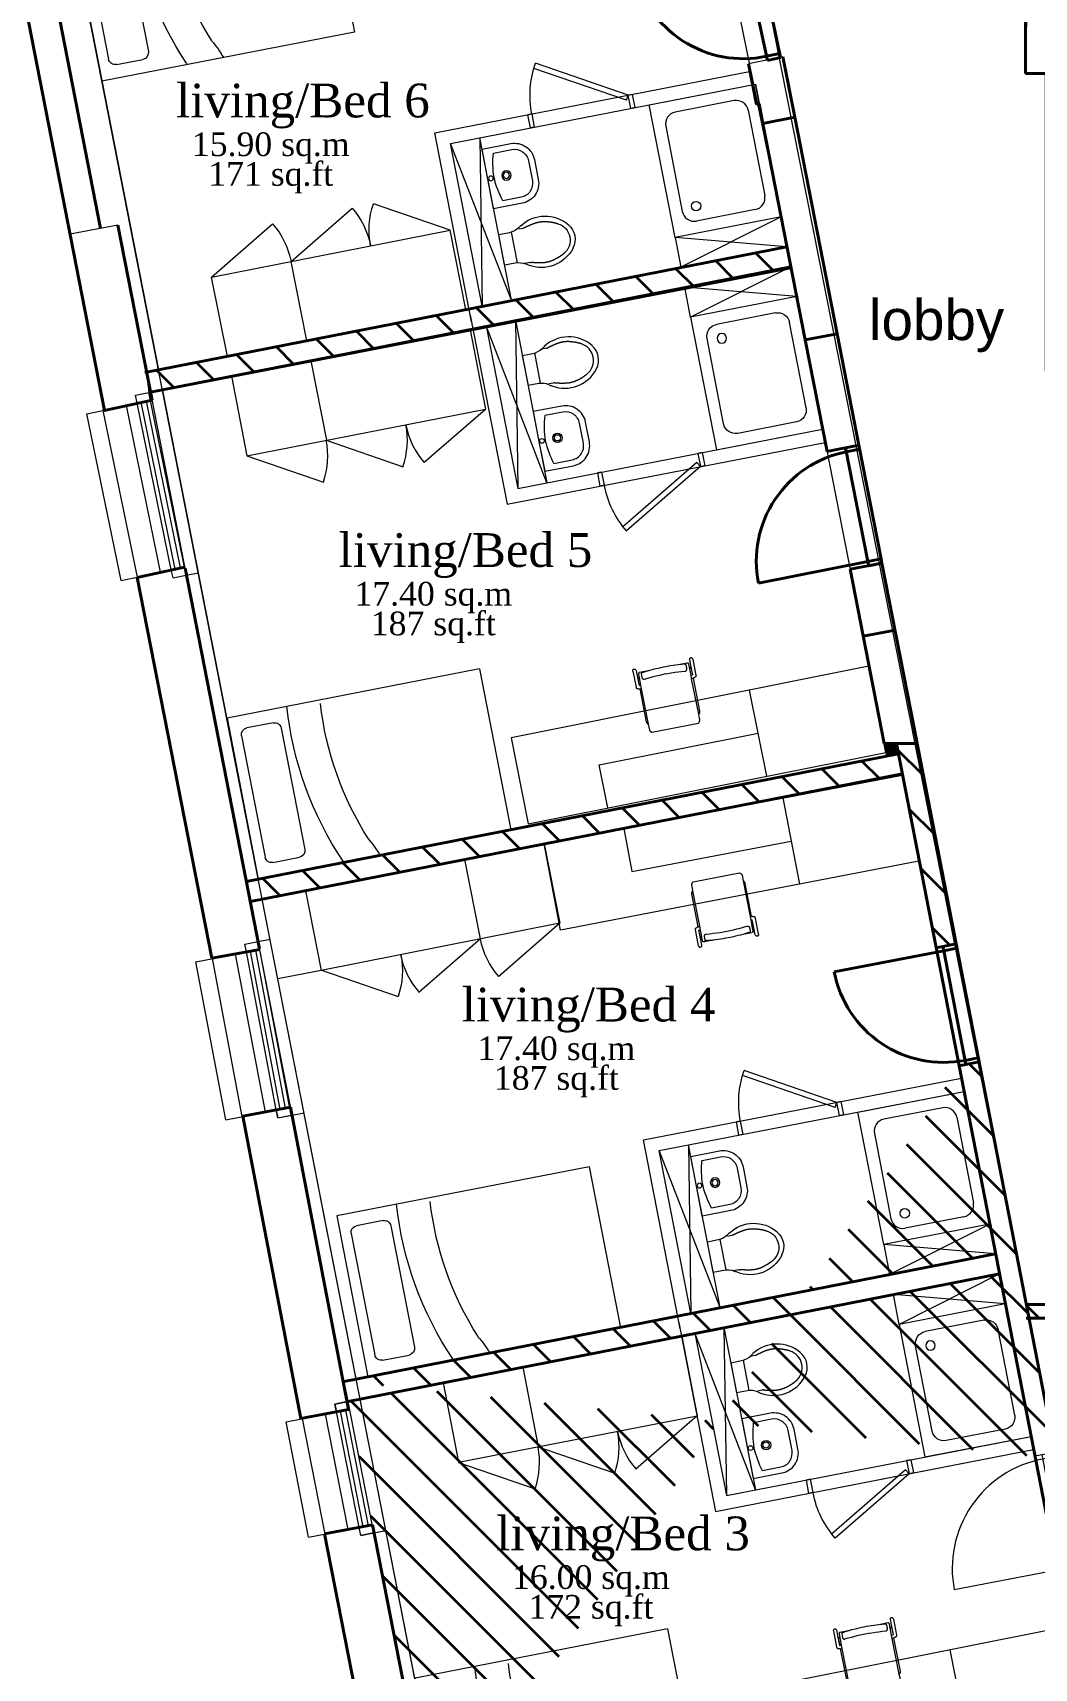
# Model space of a CAD drawing. Header units: millimetres. Extents: x -159872 to 386485, y -250577 to 158966.
# Drawn here: x 114507 to 121921, y 2117 to 14224 of the extents above; entities that cross this region are included whole.
import ezdxf

# ---------------------------------------------------------------- set-up
doc = ezdxf.new("R2010")
doc.units = ezdxf.units.MM
for name, color, linetype, lineweight in [('LDS-equipment-kitchen equipment', 3, 'Continuous', 13), ('LDS-ffe-furniture-loose', 5, 'Continuous', 13), ('LDS-hatch', 253, 'Continuous', 9), ('LDS-hatch_Hatch', 7, 'Continuous', 5), ('LDS-services-sanitary', 5, 'Continuous', 13), ('LDS-struct-extg-doors windows', 7, 'Continuous', 9), ('LDS-struct-extg-walls', 1, 'Continuous', 40), ('LDS-text-1-50', 7, 'Continuous', 9)]:
    doc.layers.add(name, color=color, linetype=linetype, lineweight=lineweight)
doc.styles.add('Arial', font='Arial.ttf')
doc.styles.add('Times New Roman', font='Times New Roman.ttf')

# ---------------------------------------------------------------- blocks, each defined once
blk = doc.blocks.new('DOOR890R')
at = {"layer": 'LDS-struct-extg-walls'}
blk.add_line((858, 100), (858, 926), dxfattribs=at)
at = {"layer": 'LDS-struct-extg-walls', "color": 4}
for p, q in [((0, 0), (0, 100)), ((0, 100), (858, 100)), ((0, 0), (858, 0)), ((31, 0), (31, 100)), ((31, 0), (62, 0)), ((858, 0), (858, 100)), ((890, 100), (858, 100)), ((890, 0), (890, 100)), ((890, 0), (858, 0))]:
    blk.add_line(p, q, dxfattribs=at)
blk.add_arc((857, 100), 826, 89.9412, 180, dxfattribs=at)
blk = doc.blocks.new('1000 X800 SHOWER')
at = {"layer": 'LDS-services-sanitary'}
for p, q in [((178, 911), (622, 911)), ((89, 178), (89, 822)), ((711, 178), (711, 822)), ((178, 89), (622, 89))]:
    blk.add_line(p, q, dxfattribs=at)
at = {"layer": 'LDS-services-sanitary', "flags": 128}
blk.add_lwpolyline([(800, 0), (0, 0), (0, 1000), (800, 1000)], close=True, dxfattribs=at)
at = {"layer": 'LDS-services-sanitary'}
blk.add_circle((603, 802), 35, dxfattribs=at)
for centre, start, end in [((178, 822), 90, 180), ((622, 822), 0, 90), ((178, 178), 180, 270), ((622, 178), 270, 0)]:
    blk.add_arc(centre, 88.8, start, end, dxfattribs=at)
blk = doc.blocks.new('WC1')
at = {"layer": 'LDS-equipment-kitchen equipment'}
for p, q in [((-18, 139), (-18, 98)), ((242, 105), (242, 139)), ((228, 45), (-1, 45)), ((0, -50), (0, 31)), ((0, -50), (0, 31)), ((227, 31), (227, -50)), ((227, 31), (227, -50)), ((0, -50), (227, -50))]:
    blk.add_line(p, q, dxfattribs=at)
for centre, radius, start, end in [((114, 364), 138, 50.8108, 129.1892), ((189, 264), 264, 128.1188, 212.0944), ((112, 336), 128, 28.2722, 151.7278), ((39, 264), 264, 327.9056, 51.8812), ((235, 282), 312, 210.4324, 214.5028), ((-49, 139), 30.6, 359.9576, 16.2225), ((273, 139), 30.7, 163.7994, 180.0206), ((-6, 282), 312, 325.4972, 329.5676), ((-132, 31), 132, 0, 33.8429), ((-132, 31), 132, 0, 33.8429), ((360, 31), 132, 146.1572, 180), ((360, 31), 132, 146.1572, 180)]:
    blk.add_arc(centre, radius, start, end, dxfattribs=at)
for points in [[(-1, 397), (-6, 388), (-10, 379), (-14, 370), (-18, 360), (-22, 351), (-25, 341), (-28, 331), (-31, 322), (-34, 312), (-36, 302), (-38, 293), (-39, 283), (-40, 274), (-40, 264), (-40, 254), (-40, 243), (-38, 232), (-37, 221), (-35, 209), (-32, 197), (-29, 184), (-26, 172), (-23, 160), (-20, 148)], [(243, 148), (247, 160), (250, 172), (253, 184), (256, 197), (258, 209), (260, 221), (262, 232), (263, 243), (264, 254), (264, 264), (263, 274), (262, 283), (261, 293), (259, 302), (257, 312), (255, 322), (252, 331), (249, 341), (246, 351), (242, 360), (238, 370), (234, 379), (229, 388), (225, 397)]]:
    blk.add_open_spline(points, degree=2, dxfattribs=at)
blk = doc.blocks.new('BASIN-4')
at = {"layer": 'LDS-services-sanitary'}
for p, q in [((0, 0), (225, 0)), ((225, 0), (450, 0))]:
    blk.add_line(p, q, dxfattribs=at)
at = {"layer": 'LDS-services-sanitary', "flags": 128}
for points in [[(450, 0), (450, 216, 0.414214), (300, 366), (150, 366, 0.414214), (0, 216), (0, 0)], [(405, 77), (405, 216, 0.414214), (300, 321), (150, 321, 0.414214), (45, 216), (45, 79)]]:
    blk.add_lwpolyline(points, format="xyb", dxfattribs=at)
at = {"layer": 'LDS-services-sanitary'}
for centre, radius in [((225, 140), 35), ((225, 140), 23), ((225, 23), 17.5)]:
    blk.add_circle(centre, radius, dxfattribs=at)
for centre, start, end in [((254, 747), 252.6405, 267.9769), ((204, 747), 272.0231, 286.6499)]:
    blk.add_arc(centre, 700, start, end, dxfattribs=at)
blk = doc.blocks.new('DOOR790L-PART OPEN')
at = {"layer": 'LDS-struct-extg-doors windows', "color": 4}
for p, q in [((0, 790), (-100, 790)), ((-100, 758), (-100, 790)), ((0, 758), (-100, 758)), ((0, 758), (0, 790)), ((-100, 32), (-463, 661)), ((-65, 52), (-428, 681)), ((-65, 52), (-100, 32)), ((0, 32), (-100, 32)), ((-100, 0), (-100, 32)), ((0, 0), (-100, 0)), ((0, 0), (0, 32))]:
    blk.add_line(p, q, dxfattribs=at)
blk.add_arc((-100, 33), 726, 90, 120.0282, dxfattribs=at)
blk = doc.blocks.new('DOOR890L')
at = {"layer": 'LDS-struct-extg-doors windows'}
blk.add_line((32, 100), (32, 926), dxfattribs=at)
at = {"layer": 'LDS-struct-extg-doors windows', "color": 4}
for p, q in [((0, 0), (0, 100)), ((0, 100), (32, 100)), ((0, 0), (32, 0)), ((32, 0), (32, 100)), ((890, 100), (32, 100)), ((890, 0), (32, 0)), ((859, 0), (828, 0)), ((859, 0), (859, 100)), ((890, 0), (890, 100))]:
    blk.add_line(p, q, dxfattribs=at)
blk.add_arc((33, 100), 826, 0, 90.0588, dxfattribs=at)
blk = doc.blocks.new('F-sbed')
at = {"layer": 'LDS-ffe-furniture-loose', "linetype": 'Continuous'}
for p, q in [((1905, 14), (0, 14)), ((0, -1200), (0, 14)), ((1905, -1200), (1905, 14)), ((130, -86), (330, -86)), ((80, -1050), (80, -136)), ((380, -1050), (380, -136)), ((1905, -1200), (0, -1200)), ((330, -1100), (130, -1100))]:
    blk.add_line(p, q, dxfattribs=at)
for centre, radius, start, end in [((3008, -987), 2566, 157.2949, 184.7696), ((190, 268), 521, 329.6191, 330.8848), ((190, 268), 771, 329.6191, 340.7991), ((130, -136), 50, 90, 180), ((330, -136), 50, 0, 90), ((3043, -987), 2351, 158.4388, 184.5383), ((130, -1050), 50, 180, 270), ((330, -1050), 50, 270, 0)]:
    blk.add_arc(centre, radius, start, end, dxfattribs=at)
blk = doc.blocks.new('OFFICE CHAIR')
at = {"layer": 'LDS-ffe-furniture-loose'}
for p, q in [((-12, 20), (108, 349)), ((108, 349), (111, 353)), ((111, 353), (114, 354)), ((114, 354), (117, 355)), ((117, 355), (120, 356)), ((120, 356), (123, 356)), ((123, 356), (126, 356)), ((126, 356), (128, 356)), ((128, 356), (131, 356)), ((131, 356), (134, 356)), ((134, 356), (137, 355)), ((137, 355), (140, 354)), ((140, 354), (143, 353)), ((143, 353), (145, 352)), ((145, 352), (172, 342)), ((174, 343), (172, 342)), ((172, 342), (424, 250)), ((176, 344), (174, 343)), ((178, 345), (176, 344)), ((180, 345), (178, 345)), ((182, 346), (180, 345)), ((184, 346), (182, 346)), ((186, 346), (184, 346)), ((188, 346), (186, 346)), ((190, 346), (188, 346)), ((192, 346), (190, 346)), ((194, 345), (192, 346)), ((196, 345), (194, 345)), ((429, 260), (196, 345)), ((425, 252), (424, 250)), ((424, 250), (449, 242)), ((426, 254), (425, 252)), ((427, 256), (426, 254)), ((428, 258), (427, 256)), ((429, 260), (428, 258)), ((430, 261), (429, 260)), ((431, 263), (430, 261)), ((433, 265), (431, 263)), ((434, 266), (433, 265)), ((435, 268), (434, 266)), ((437, 269), (435, 268)), ((438, 271), (437, 269)), ((439, 272), (438, 271)), ((440, 274), (439, 272)), ((441, 275), (440, 274)), ((442, 276), (441, 275)), ((443, 277), (442, 276)), ((445, 278), (443, 277)), ((446, 279), (445, 278)), ((448, 279), (446, 279)), ((449, 279), (448, 279)), ((451, 279), (449, 279)), ((449, 242), (453, 252)), ((452, 279), (451, 279)), ((454, 278), (452, 279)), ((453, 252), (453, 252)), ((486, 240), (453, 252)), ((511, 231), (453, 252)), ((569, 237), (454, 278)), ((449, 242), (528, 213)), ((453, 120), (460, 144)), ((460, 144), (467, 169)), ((467, 169), (473, 194)), ((473, 194), (474, 196)), ((474, 196), (475, 198)), ((475, 198), (476, 199)), ((476, 199), (477, 201)), ((477, 201), (479, 202)), ((479, 202), (481, 203)), ((481, 203), (482, 204)), ((482, 204), (484, 205)), ((484, 205), (487, 205)), ((487, 240), (486, 240)), ((487, 205), (489, 205)), ((489, 205), (491, 205)), ((491, 205), (493, 204)), ((493, 204), (495, 203)), ((496, 225), (495, 225)), ((495, 203), (497, 203)), ((497, 225), (496, 225)), ((499, 226), (497, 225)), ((497, 203), (500, 202)), ((500, 226), (499, 226)), ((502, 227), (500, 226)), ((500, 202), (502, 201)), ((503, 227), (502, 227)), ((502, 201), (504, 200)), ((504, 228), (503, 227)), ((506, 228), (504, 228)), ((504, 200), (506, 199)), ((507, 229), (506, 228)), ((506, 199), (509, 199)), ((511, 136), (506, 118)), ((508, 230), (507, 229)), ((510, 230), (508, 230)), ((509, 199), (511, 198)), ((511, 231), (510, 230)), ((561, 213), (511, 231)), ((534, 200), (511, 136)), ((511, 198), (513, 197)), ((523, 188), (511, 136)), ((513, 197), (515, 196)), ((515, 196), (518, 195)), ((518, 195), (520, 195)), ((520, 195), (520, 194)), ((520, 194), (521, 194)), ((521, 194), (521, 194)), ((521, 194), (522, 193)), ((522, 193), (522, 193)), ((522, 193), (523, 192)), ((523, 192), (523, 191)), ((523, 191), (523, 191)), ((523, 191), (523, 190)), ((523, 190), (523, 189)), ((523, 189), (523, 189)), ((523, 189), (523, 188)), ((528, 213), (529, 212)), ((529, 212), (530, 212)), ((530, 212), (531, 211)), ((531, 211), (532, 210)), ((532, 210), (533, 209)), ((533, 209), (534, 208)), ((534, 208), (534, 206)), ((534, 206), (535, 205)), ((535, 203), (534, 201)), ((534, 201), (534, 200)), ((535, 205), (535, 204)), ((535, 204), (535, 203)), ((564, 213), (561, 213)), ((567, 213), (564, 213)), ((570, 214), (567, 213)), ((569, 237), (572, 235)), ((573, 216), (570, 214)), ((572, 235), (574, 233)), ((575, 218), (573, 216)), ((574, 233), (576, 230)), ((576, 221), (575, 218)), ((576, 230), (577, 227)), ((577, 224), (576, 221)), ((577, 227), (577, 224)), ((-11, 15), (-12, 20)), ((-10, 14), (-11, 15)), ((-10, 12), (-10, 14)), ((-9, 11), (-10, 12)), ((-8, 10), (-9, 11)), ((-7, 8), (-8, 10)), ((-6, 7), (-7, 8)), ((-5, 6), (-6, 7)), ((-4, 5), (-5, 6)), ((-3, 3), (-4, 5)), ((-2, 2), (-3, 3)), ((-1, 1), (-2, 2)), ((0, 0), (-1, 1)), ((43, -16), (0, 0)), ((411, -1), (420, 23)), ((420, 23), (429, 47)), ((429, 47), (437, 71)), ((437, 71), (445, 95)), ((445, 95), (453, 120)), ((470, 12), (463, -6)), ((476, 29), (470, 12)), ((483, 47), (476, 29)), ((489, 65), (483, 47)), ((495, 83), (489, 65)), ((500, 101), (495, 83)), ((506, 118), (500, 101)), ((44, -18), (43, -16)), ((295, -107), (43, -16)), ((44, -19), (44, -18)), ((45, -21), (44, -19)), ((46, -23), (45, -21)), ((48, -25), (46, -23)), ((49, -26), (48, -25)), ((50, -28), (49, -26)), ((52, -29), (50, -28)), ((54, -30), (52, -29)), ((55, -31), (54, -30)), ((57, -32), (55, -31)), ((59, -33), (57, -32)), ((292, -118), (59, -33)), ((292, -119), (293, -117)), ((292, -121), (292, -119)), ((293, -113), (294, -111)), ((293, -115), (293, -113)), ((293, -117), (293, -115)), ((294, -109), (295, -107)), ((294, -111), (294, -109)), ((319, -116), (295, -107)), ((316, -126), (319, -116)), ((399, -144), (319, -116)), ((367, -99), (368, -97)), ((367, -101), (367, -99)), ((367, -103), (367, -101)), ((367, -105), (367, -103)), ((368, -107), (367, -105)), ((368, -97), (369, -95)), ((369, -109), (368, -107)), ((369, -95), (380, -72)), ((370, -110), (369, -109)), ((372, -112), (370, -110)), ((373, -113), (372, -112)), ((375, -114), (373, -113)), ((377, -115), (375, -114)), ((404, -125), (377, -115)), ((380, -72), (390, -48)), ((390, -48), (401, -25)), ((401, -25), (411, -1)), ((412, -118), (410, -122)), ((434, -75), (411, -139)), ((415, -114), (412, -118)), ((417, -111), (415, -114)), ((419, -107), (417, -111)), ((421, -103), (419, -107)), ((423, -99), (421, -103)), ((425, -95), (423, -99)), ((427, -91), (425, -95)), ((429, -87), (427, -91)), ((431, -83), (429, -87)), ((433, -79), (431, -83)), ((434, -75), (433, -79)), ((442, -58), (434, -75)), ((449, -41), (442, -58)), ((456, -23), (449, -41)), ((463, -6), (456, -23)), ((292, -123), (292, -121)), ((292, -125), (292, -123)), ((292, -127), (292, -125)), ((292, -129), (292, -127)), ((292, -132), (292, -129)), ((292, -133), (292, -132)), ((292, -135), (292, -133)), ((292, -136), (292, -135)), ((292, -138), (292, -136)), ((292, -139), (292, -138)), ((293, -141), (292, -139)), ((293, -142), (293, -141)), ((294, -144), (293, -142)), ((296, -145), (294, -144)), ((297, -146), (296, -145)), ((298, -147), (297, -146)), ((300, -147), (298, -147)), ((415, -189), (300, -147)), ((316, -126), (315, -127)), ((373, -148), (315, -127)), ((349, -138), (316, -126)), ((350, -139), (349, -138)), ((366, -133), (365, -132)), ((367, -135), (366, -133)), ((368, -136), (367, -135)), ((369, -137), (368, -136)), ((369, -138), (369, -137)), ((370, -140), (369, -138)), ((371, -141), (370, -140)), ((371, -142), (371, -141)), ((372, -143), (371, -142)), ((373, -145), (372, -143)), ((373, -146), (373, -145)), ((373, -148), (373, -146)), ((423, -166), (373, -148)), ((400, -145), (399, -144)), ((401, -145), (400, -145)), ((403, -145), (401, -145)), ((404, -145), (403, -145)), ((405, -125), (404, -125)), ((405, -145), (404, -145)), ((406, -125), (405, -125)), ((405, -125), (405, -125)), ((406, -144), (405, -145)), ((407, -125), (406, -125)), ((406, -125), (406, -125)), ((407, -143), (406, -144)), ((408, -125), (407, -125)), ((408, -143), (407, -143)), ((409, -124), (408, -125)), ((408, -125), (408, -125)), ((409, -142), (408, -143)), ((410, -123), (409, -124)), ((409, -124), (409, -124)), ((410, -141), (409, -142)), ((410, -122), (410, -123)), ((410, -123), (410, -123)), ((411, -140), (410, -141)), ((411, -139), (411, -140)), ((415, -189), (418, -190)), ((418, -190), (421, -190)), ((421, -190), (424, -189)), ((426, -167), (423, -166)), ((424, -189), (427, -187)), ((428, -169), (426, -167)), ((427, -187), (429, -184)), ((430, -172), (428, -169)), ((429, -184), (431, -182)), ((431, -175), (430, -172)), ((431, -178), (431, -175)), ((431, -182), (431, -178))]:
    blk.add_line(p, q, dxfattribs=at)
blk = doc.blocks.new('Student Desk-Wardrob')
at = {"layer": 'LDS-ffe-furniture-loose'}
for p, q in [((1800, 650), (1800, 0)), ((2700, 650), (2700, 0))]:
    blk.add_line(p, q, dxfattribs=at)
at = {"layer": 'LDS-ffe-furniture-loose', "flags": 128}
for points in [[(2700, 0), (0, 0), (0, 650), (2700, 650)], [(600, 650), (600, 325), (1800, 325)]]:
    blk.add_lwpolyline(points, dxfattribs=at)
at = {"layer": 'LDS-ffe-furniture-loose', "rotation": 290.0000000000001}
blk.add_blockref('OFFICE CHAIR', (1016, 147), dxfattribs=at)
blk = doc.blocks.new('Student kitchen-units-1')
at = {"layer": 'LDS-ffe-furniture-loose'}
for p, q in [((1, 600), (1801, 600)), ((1, 600), (1, 0)), ((601, 600), (601, 0)), ((1801, 600), (1801, 0)), ((1, 0), (1801, 0))]:
    blk.add_line(p, q, dxfattribs=at)
at = {"layer": 'LDS-ffe-furniture-loose', "linetype": 'Continuous'}
for p, q in [((0, 0), (520, -300)), ((600, 0), (1120, -300)), ((1800, 0), (1280, -300))]:
    blk.add_line(p, q, dxfattribs=at)
for centre, start, end in [((1, 0), 329.971, 0), ((601, -1), 329.971, 0), ((1799, -1), 180, 210.029)]:
    blk.add_arc(centre, 599, start, end, dxfattribs=at)

msp = doc.modelspace()

# ---------------------------------------------------------------- hatches: boundary and pattern name
at = {"layer": 'LDS-hatch_Hatch', "linetype": 'Continuous', "lineweight": 35}
h = msp.add_hatch(dxfattribs=at)
h.set_pattern_fill('ANSI31_2', color=5, scale=4, angle=270, style=0, pattern_type=2)
h.set_pattern_definition([(315, (-418422.87, 144288.27), (176.7767, 176.7767), [])])
h.paths.add_polyline_path([(115350.59029, 11711.61056), (115366.76374, 11560.90958), (120119.57187, 12491.68473), (120092.02233, 12633.41013), (115350.59029, 11711.61056)])
at = {"layer": 'LDS-hatch_Hatch', "linetype": 'Continuous', "lineweight": 25}
h = msp.add_hatch(dxfattribs=at)
h.set_pattern_fill('ANSI31_6', color=254, style=0, pattern_type=2)
h.set_pattern_definition([(45, (1473.34678, -122496.96909), (-0.08838834765, 0.08838834765), [])])
h.paths.add_polyline_path([(120898.44338, 8962.98919), (120810.61111, 8962.98919), (120828.81984, 8870.01014), (120913.43122, 8886.45692)])
at = {"layer": 'LDS-hatch_Hatch', "linetype": 'Continuous', "lineweight": 35}
h = msp.add_hatch(dxfattribs=at)
h.set_pattern_fill('ANSI31_2', color=5, scale=4, angle=270, style=0, pattern_type=2)
h.set_pattern_definition([(315, (-415037.25, 140397.54), (176.7767, 176.7767), [])])
h.paths.add_polyline_path([(120900.99183, 8962.98919), (121054.81389, 8962.98919), (121342.95386, 7478.887), (121194.76855, 7449.86685), (120898.44338, 8962.98919)])
h = msp.add_hatch(dxfattribs=at)
h.set_pattern_fill('ANSI31_2', color=5, scale=4, angle=270, style=0, pattern_type=2)
h.set_pattern_definition([(315, (-417641.23, 140531.33), (176.7767, 176.7767), [])])
h.paths.add_polyline_path([(116089.27251, 7941.70596), (116118.29263, 7793.52083), (120944.56034, 8738.68207), (120915.74827, 8886.90731), (116088.89142, 7941.63069)])
h = msp.add_hatch(dxfattribs=at)
h.set_pattern_fill('ANSI31_2', color=5, scale=4, angle=270, style=0, pattern_type=2)
h.set_pattern_definition([(315, (-416514.27, 135837.33), (176.7767, 176.7767), [])])
h.paths.add_polyline_path([(121367.41043, 6577.06325), (121512.71919, 6605.52006), (122074.16854, 3714.96715), (121925.93883, 3686.1756), (116813.85589, 4240.18968), (121632.63231, 5183.88386), (121661.44387, 5035.66122), (116842.71525, 4092.82614), (117480.69764, 835.10214), (122307.67627, 1791.2778), (122442.72321, 1817.50877), (122473.50928, 1659.0105), (117509.71775, 686.91701), (117480.88155, 835.26642)])
h = msp.add_hatch(dxfattribs=at)
h.set_pattern_fill('ANSI31_2', color=5, scale=4, angle=270, style=0, pattern_type=2)
h.set_pattern_definition([(315, (-414043.1, 136949.79), (176.7767, 176.7767), [])])
h.paths.add_polyline_path([(121861.73129, 4808.67419), (121881.15489, 4708.67419), (122365.33241, 4708.67419), (122367.94711, 4808.67419)])

# ---------------------------------------------------------------- linework, layer by layer
at = {"layer": 'LDS-ffe-furniture-loose'}
msp.add_line((116642.51433, 7282.62721), (116321.7445, 7219.80865), dxfattribs=at)
at = {"layer": 'LDS-hatch'}
for p, q in [((115137.72862, 12798.54402), (114783.90015, 12732.11145)), ((115643.70647, 10208.98768), (115733.14241, 10226.50277)), ((116176.33286, 7497.15056), (116264.2739, 7514.37267)), ((116427.53909, 6211.21605), (116516.08415, 6228.55644)), ((116842.71525, 4092.82614), (116930.95476, 4110.10669)), ((117033.25256, 3119.01049), (117121.65744, 3136.32343))]:
    msp.add_line(p, q, dxfattribs=at)
at = {"layer": 'LDS-hatch', "flags": 128}
for points in [[(119806.40895, 15193.84387), (121884.80802, 15586.26532), (121856.97831, 13922.0298), (122002.68469, 13922.0298), (122002.68469, 11723.29648), (122459.89702, 11719.31105), (122447.55836, 10303.8095), (122452.36254, 10323.95636), (122452.36254, 9235.13762), (122712.89576, 9227.31208), (122713.19063, 9401.44541), (122443.20089, 9401.44541), (122443.20089, 9191.40902), (122165.64005, 9191.40902), (122775.17291, 6053.30411), (123562.51343, 6053.30411), (123555.71004, 4517.50324), (122666.01479, 4540.79178), (122672.81818, 4800.70275), (121861.73129, 4808.67419), (119806.40895, 15193.84387)], [(115350.59029, 11711.61056), (115366.76374, 11560.90958), (120119.57187, 12491.68473), (120092.02233, 12633.41013), (115350.59029, 11711.61056)], [(120900.99183, 8962.98919), (121054.81389, 8962.98919), (121342.95386, 7478.887), (121194.76855, 7449.86685), (120898.44338, 8962.98919)], [(116089.27251, 7941.70596), (116118.29263, 7793.52083), (120944.56034, 8738.68207), (120915.74827, 8886.90731), (116088.89142, 7941.63069)], [(121367.41043, 6577.06325), (121512.71919, 6605.52006), (122074.16854, 3714.96715), (121925.93883, 3686.1756), (121360.07762, 6575.62721)], [(116321.60565, 6190.88496), (116427.53909, 6211.21605), (116834.57476, 4090.39095), (116744.71329, 4072.92365), (116756.02453, 4014.73236), (116491.98814, 3965.37781), (116062.24844, 6204.49395), (116310.15711, 6249.78259), (116321.60565, 6190.88496)], [(116813.85589, 4240.18968), (121632.63231, 5183.88386), (121661.44387, 5035.66122), (116842.71525, 4092.82614), (116813.85603, 4240.18971)], [(117820.31083, -2772.68297), (117903.60972, -2743.83138), (117961.50569, -2910.98581), (118195.3278, -2814.44501), (117033.25256, 3119.01049), (116935.08984, 3099.92959), (116923.6413, 3158.82722), (116668.488, 3108.85879), (117820.31083, -2772.68297)]]:
    msp.add_lwpolyline(points, dxfattribs=at)
at = {"layer": 'LDS-services-sanitary'}
for p, q in [((117483.82067, 13482.97229), (119825.85489, 13938.21762)), ((117601.06429, 13403.89047), (119856.81073, 13842.36316)), ((120090.55175, 12639.86986), (119856.81073, 13842.36316)), ((117755.72349, 12084.15355), (117483.82067, 13482.97229)), ((118050.76329, 12243.37515), (117817.02227, 13445.86845)), ((117817.02227, 13445.86845), (117834.80531, 12201.39717)), ((117834.80531, 12201.39717), (117601.06429, 13403.89047)), ((118050.76329, 12243.37515), (117601.06429, 13403.89047)), ((120047.61973, 12860.73598), (119305.22056, 12487.21694)), ((117834.80531, 12201.39717), (120090.55175, 12639.86986)), ((119262.28853, 12708.08306), (119305.22056, 12487.21694)), ((120090.55175, 12639.86986), (119262.28853, 12708.08306)), ((117863.82542, 12053.21204), (120119.57187, 12491.68473)), ((120119.57187, 12491.68473), (119377.1727, 12118.1657)), ((120119.57187, 12491.68473), (120353.31289, 11289.19143)), ((119377.1727, 12118.1657), (119334.24067, 12339.03181)), ((120162.50389, 12270.81862), (119334.24067, 12339.03181)), ((117746.5818, 12132.29386), (118018.48462, 10733.47512)), ((117863.82542, 12053.21204), (118097.56644, 10850.71874)), ((118313.52442, 10892.69672), (117863.82542, 12053.21204)), ((118079.7834, 12095.19002), (118313.52442, 10892.69672)), ((118079.7834, 12095.19002), (118097.56644, 10850.71874)), ((118097.56644, 10850.71874), (120353.31289, 11289.19143)), ((118018.48462, 10733.47512), (120374.21882, 11191.38346)), ((119028.21107, 6027.43864), (121382.30114, 6485.02739)), ((119145.45469, 5948.35682), (121401.20113, 6386.82951)), ((121634.94215, 5184.33621), (121401.20113, 6386.82951)), ((119300.11389, 4628.6199), (119028.21107, 6027.43864)), ((119379.19571, 4745.86352), (119145.45469, 5948.35682)), ((119595.15369, 4787.8415), (119145.45469, 5948.35682)), ((119595.15369, 4787.8415), (119361.41267, 5990.3348)), ((119361.41267, 5990.3348), (119379.19571, 4745.86352)), ((121592.01013, 5405.20233), (120849.61096, 5031.68329)), ((120806.67893, 5252.54941), (120849.61096, 5031.68329)), ((121634.94215, 5184.33621), (120806.67893, 5252.54941)), ((119379.19571, 4745.86352), (121634.94215, 5184.33621)), ((119407.98728, 4597.63363), (121663.73373, 5036.10632)), ((121663.73373, 5036.10632), (120921.33456, 4662.58729)), ((121663.73373, 5036.10632), (121897.47475, 3833.61302)), ((120921.33456, 4662.58729), (120878.40253, 4883.4534)), ((121706.66575, 4815.24021), (120878.40253, 4883.4534)), ((119290.74367, 4676.71545), (119562.64648, 3277.89671)), ((119623.94526, 4639.61161), (119857.68628, 3437.11831)), ((119623.94526, 4639.61161), (119641.7283, 3395.14033)), ((119407.98728, 4597.63363), (119641.7283, 3395.14033)), ((119857.68628, 3437.11831), (119407.98728, 4597.63363)), ((119641.7283, 3395.14033), (121897.47475, 3833.61302)), ((119562.64648, 3277.89671), (121916.37474, 3735.41514))]:
    msp.add_line(p, q, dxfattribs=at)
at = {"layer": 'LDS-struct-extg-doors windows'}
for p, q in [((118283.65007, -2797.14825), (114768.70567, 15151.17822)), ((120060.15223, 14043.88766), (119804.99902, 13993.91925)), ((116674.9532, 4949.02909), (115183.25738, 12566.06096)), ((114909.01198, 11402.271), (115379.23844, 11502.22072)), ((115268.94898, 11540.11841), (115366.76374, 11560.90958)), ((115281.42368, 11481.42956), (115268.94898, 11540.11841)), ((115643.70647, 10208.98768), (115366.76374, 11560.90958)), ((115161.00531, 10167.72681), (114909.01198, 11402.271)), ((115282.03307, 10193.45206), (115030.03975, 11427.99625)), ((115121.00747, 11447.33204), (115281.42368, 11481.42956)), ((115453.2089, 10229.8366), (115201.21558, 11464.3808)), ((115533.41701, 10246.88536), (115281.42368, 11481.42956)), ((115562.76144, 10253.12271), (115310.76811, 11487.66691)), ((115601.88734, 10261.43918), (115349.89401, 11495.98337)), ((115161.00531, 10167.72681), (115631.23177, 10267.67653)), ((115545.89171, 10188.19651), (115533.41701, 10246.88536)), ((115545.89171, 10188.19651), (115643.70647, 10208.98768)), ((116419.76837, 6209.96586), (116148.27219, 7645.52359)), ((115715.88219, 7346.52502), (116187.7814, 7438.25293)), ((116229.66368, 6234.13625), (116009.12525, 7403.5257)), ((116078.17014, 7478.06967), (116176.33286, 7497.15056)), ((116089.61868, 7419.17203), (116078.17014, 7478.06967)), ((116310.15711, 6249.78259), (116089.61868, 7419.17203)), ((116339.60593, 6255.50686), (116119.06749, 7424.8963)), ((116378.87102, 6263.13922), (116158.33258, 7432.52866)), ((115936.42063, 6177.13557), (115715.88219, 7346.52502)), ((116057.87893, 6200.74467), (115837.34049, 7370.13412)), ((115936.42063, 6177.13557), (116408.31983, 6268.86349)), ((116321.60565, 6190.88496), (116310.15711, 6249.78259)), ((116321.60565, 6190.88496), (116419.76837, 6209.96586)), ((116382.42534, 3941.37901), (116854.32455, 4033.10692)), ((116595.17497, 3982.73334), (116756.16183, 4014.02602)), ((116843.14787, 3143.18088), (116675.6684, 3998.37968)), ((116744.71329, 4072.92365), (116842.87601, 4092.00455)), ((116756.16183, 4014.02602), (116744.71329, 4072.92365)), ((116923.6413, 3158.82722), (116756.16183, 4014.02602)), ((116953.09011, 3164.55149), (116785.61064, 4019.75029)), ((116992.3552, 3172.18385), (116824.87573, 4027.38265)), ((117033.25256, 3119.01049), (116842.87601, 4092.00455)), ((116549.90481, 3086.18021), (116382.42534, 3941.37901)), ((116671.36311, 3109.78931), (116503.88364, 3964.98811)), ((120788.68243, 3516.21396), (121916.40521, 3735.25829)), ((116549.90481, 3086.18021), (117021.80402, 3177.90812)), ((116935.08984, 3099.92959), (116923.6413, 3158.82722)), ((116935.08984, 3099.92959), (117033.25256, 3119.01049))]:
    msp.add_line(p, q, dxfattribs=at)
at = {"layer": 'LDS-struct-extg-walls'}
for p, q in [((121856.97831, 13922.0298), (121856.97831, 16788.42994)), ((115039.29089, 11428.01218), (114282.27894, 15293.53493)), ((115009.95723, 12774.55448), (114508.35717, 15335.86999)), ((119864.03525, 13692.46312), (119804.99902, 13993.91925)), ((120147.59277, 13597.39086), (120060.15223, 14043.88766)), ((121856.97831, 13922.0298), (122002.68469, 13922.0298)), ((119864.03525, 13692.46312), (119883.66242, 13696.30685)), ((119912.06674, 13551.26617), (119883.66242, 13696.30685)), ((120147.59277, 13597.39086), (119912.06674, 13551.26617)), ((120461.27988, 11995.61344), (120147.59277, 13597.39086)), ((120225.75384, 11949.48875), (119912.06674, 13551.26617)), ((115391.08989, 11504.80783), (115137.72862, 12798.54402)), ((115337.74363, 11709.09471), (120090.55175, 12639.86986)), ((115366.76374, 11560.90958), (120119.57187, 12491.68473)), ((120225.75384, 11949.48875), (120461.27988, 11995.61344)), ((120622.76809, 11171.00774), (120461.27988, 11995.61344)), ((120387.24205, 11124.88305), (120225.75384, 11949.48875)), ((115027.48861, 11425.43581), (115391.08989, 11504.80783)), ((120386.42169, 11124.7224), (120622.76809, 11171.00774)), ((120558.23253, 10251.75605), (120793.75857, 10297.88073)), ((121010.44654, 9191.40902), (120793.75857, 10297.88073)), ((115281.47934, 10191.32764), (115631.23177, 10267.67653)), ((115833.53658, 7372.36313), (115281.47934, 10191.32764)), ((116186.82563, 7441.55016), (115634.76839, 10260.51467)), ((120552.14729, 10282.82907), (120552.1234, 10282.95105)), ((120810.62062, 8962.98919), (120558.23253, 10251.75605)), ((120655.35826, 9755.80386), (120890.8843, 9801.92855)), ((121010.44654, 9191.40902), (122473.50928, 1659.0105)), ((121054.81389, 8962.98919), (120810.62062, 8962.98919)), ((120900.99183, 8962.98919), (122296.5324, 1778.22023)), ((116089.27251, 7941.70596), (120915.31168, 8886.82245)), ((116118.29263, 7793.52083), (120944.10326, 8738.59256)), ((115833.53658, 7372.36313), (116187.7814, 7438.25293)), ((121194.76855, 7449.86685), (121342.95386, 7478.887)), ((121364.53389, 6576.49991), (121512.71919, 6605.52006)), ((116062.24844, 6204.49395), (116416.19411, 6270.32811)), ((116491.98814, 3965.37781), (116062.24844, 6204.49395)), ((116845.87212, 4031.52697), (116416.19411, 6270.32811)), ((116813.85589, 4240.18968), (121634.94215, 5184.33621)), ((116842.87601, 4092.00455), (121663.73373, 5036.10632)), ((122367.94711, 4808.67419), (121861.73129, 4808.67419)), ((122367.94711, 4708.67419), (121861.73129, 4708.67419)), ((116491.98814, 3965.37781), (116845.87212, 4031.52697)), ((116667.92004, 3111.75896), (117021.80402, 3177.90812)), ((118195.3278, -2814.44501), (117021.80402, 3177.90812)), ((117820.31083, -2772.68297), (116667.92004, 3111.75896))]:
    msp.add_line(p, q, dxfattribs=at)
at = {"layer": 'LDS-text-1-50', "flags": 128}
for points in [[(115438.91255, 11728.90732), (120091.81523, 12633.36982), (119419.3815, 15932.44687), (114787.15511, 15056.97004)], [(120830.54908, 8863.44485), (116177.65014, 7959.01292), (115469.66191, 11574.15691), (120122.57018, 12478.59065)]]:
    msp.add_lwpolyline(points, close=True, dxfattribs=at)
for points in [[(116206.23367, 7810.74293), (120944.10326, 8738.59256), (121639.96512, 5185.31989), (116902.09553, 4257.47026), (116206.23367, 7810.74293)], [(117568.93728, 852.38272), (116931.11565, 4109.28513), (121663.73373, 5036.10632), (122296.5324, 1778.22023), (117568.93728, 852.38272)]]:
    msp.add_lwpolyline(points, dxfattribs=at)

# ---------------------------------------------------------------- block references
at = {"layer": 'LDS-ffe-furniture-loose', "xscale": -1}
for name, p, rotation in [('F-sbed', (115016.12589, 13879.01747), 191), ('Student kitchen-units-1', (115831.00149, 12414.20568), 191.1607907098704), ('Student Desk-Wardrob', (118047.97983, 9005.1682), 191.2913813896644), ('F-sbed', (116174.54223, 7972.67084), 191), ('Student kitchen-units-1', (118409.73059, 7631.59754), 11.16079070987035), ('F-sbed', (116986.40581, 4288.24724), 191), ('Student Desk-Wardrob', (119532.66803, 1900.04016), 191.2913813896644), ('F-sbed', (117566.26595, 866.1255), 191)]:
    msp.add_blockref(name, p, dxfattribs=dict(at, rotation=rotation))
at = {"layer": 'LDS-ffe-furniture-loose'}
for name, p, rotation in [('Student kitchen-units-1', (116091.61796, 11092.19141), 11.00000000000382), ('Student Desk-Wardrob', (118415.11376, 7581.39565), 10.86940932020587), ('Student kitchen-units-1', (117658.91471, 3641.14367), 10.99999999999731)]:
    msp.add_blockref(name, p, dxfattribs=dict(at, rotation=rotation))
at = {"layer": 'LDS-services-sanitary', "xscale": -1}
for name, p, rotation in [('DOOR790L-PART OPEN', (118966.33171, 13669.27157), 101), ('BASIN-4', (117919.28633, 12919.76548), 281), ('WC1', (118049.1305, 12513.81729), 281), ('1000 X800 SHOWER', (120353.31289, 11289.19143), 11.00000000000004), ('DOOR790L-PART OPEN', (120510.72211, 6213.73792), 101), ('BASIN-4', (119463.67673, 5464.23182), 281), ('WC1', (119593.5209, 5058.28363), 281), ('1000 X800 SHOWER', (121897.47475, 3833.61302), 11.00000000000004)]:
    msp.add_blockref(name, p, dxfattribs=dict(at, rotation=rotation))
at = {"layer": 'LDS-services-sanitary'}
for name, p, rotation in [('1000 X800 SHOWER', (119856.81073, 13842.36316), 190.9999999999999), ('WC1', (118179.57891, 11843.82878), 281), ('BASIN-4', (118211.26036, 11418.79969), 281), ('DOOR790L-PART OPEN', (119462.83387, 11116.09984), 101), ('1000 X800 SHOWER', (121401.20113, 6386.82951), 190.9999999999999), ('WC1', (119723.74077, 4388.25037), 281), ('BASIN-4', (119755.42222, 3963.22129), 281), ('DOOR790L-PART OPEN', (121006.99573, 3660.52144), 101)]:
    msp.add_blockref(name, p, dxfattribs=dict(at, rotation=rotation))
at = {"layer": 'LDS-struct-extg-doors windows'}
for name, p, rotation in [('DOOR890R', (120043.65613, 14039.57904), 102), ('DOOR890R', (121512.71919, 6605.52006), 101), ('DOOR890L', (122243.93388, 2841.60021), 101)]:
    msp.add_blockref(name, p, dxfattribs=dict(at, rotation=rotation))
at = {"layer": 'LDS-struct-extg-doors windows', "xscale": -1, "rotation": 101.1607907098839}
msp.add_blockref('DOOR890R', (120621.54291, 11170.7678), dxfattribs=at)

# ---------------------------------------------------------------- texts
at = {"layer": 'LDS-equipment-kitchen equipment', "insert": (120696.94676, 12248.29884), "char_height": 300, "attachment_point": 1, "line_spacing_factor": 0.25, "style": 'Arial'}
msp.add_mtext('{\\C30;lobby}', dxfattribs=at)
at = {"layer": 'LDS-text-1-50', "attachment_point": 8, "line_spacing_factor": 0.25, "style": 'Times New Roman'}
for s, insert, char_height in [('{\\C4;living/Bed 6}', (116507.51794, 13514.45499), 250), ('{\\C4;15.90 sq.m}', (116269.29783, 13254.02533), 175), ('{\\C4;171 sq.ft}', (116269.29783, 13034.01227), 175), ('{\\C4;living/Bed 5}', (117710.78018, 10186.79349), 250), ('{\\C4;17.40 sq.m}', (117472.56007, 9926.36383), 175), ('{\\C4;187 sq.ft}', (117472.56007, 9706.35077), 175), ('{\\C4;living/Bed 4}', (118621.65875, 6822.34136), 250), ('{\\C4;17.40 sq.m}', (118383.43865, 6561.91169), 175), ('{\\C4;187 sq.ft}', (118383.43865, 6341.89864), 175), ('{\\C4;living/Bed 3}', (118877.31615, 2907.83081), 250), ('{\\C4;16.00 sq.m}', (118639.09605, 2647.40114), 175), ('{\\C4;172 sq.ft}', (118639.09605, 2427.38808), 175)]:
    msp.add_mtext(s, dxfattribs=dict(at, insert=insert, char_height=char_height))

doc.saveas('drawing.dxf')
